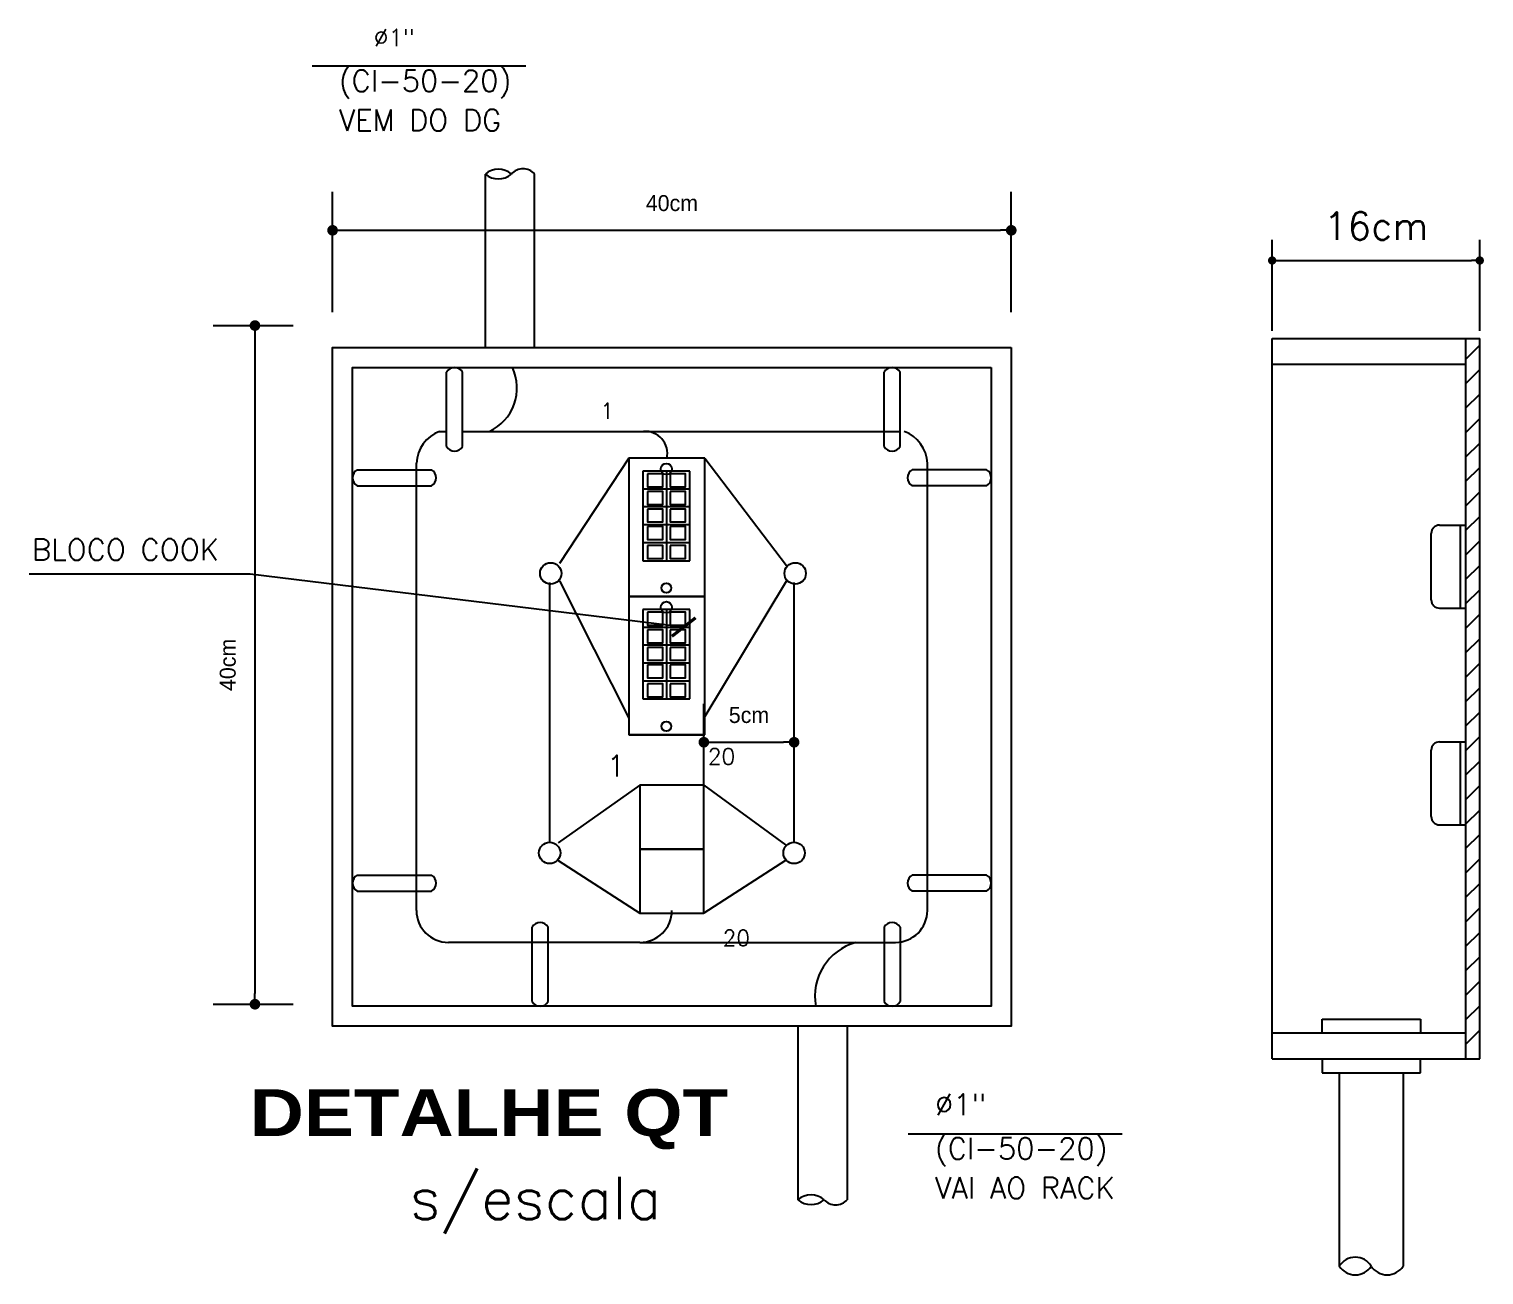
# Model space of a CAD drawing. Extents: x 16 to 124, y 36 to 90.
# Drawn here: x 89.17 to 96, y 80.29 to 86.14 of the extents above; entities that cross this region are included whole.
import ezdxf

# ---------------------------------------------------------------- set-up
doc = ezdxf.new("R2010")
doc.units = 0
doc.header["$LTSCALE"] = 0.02
doc.header["$PDMODE"] = 2
doc.layers.get('0').update_dxf_attribs({"linetype": 'CONTINUOUS'})
doc.layers.get('DEFPOINTS').update_dxf_attribs({"linetype": 'CONTINUOUS'})
for name, color, linetype in [('20TEXTO_02', 1, 'CONTINUOUS'), ('25-PAREDEVISTA', 5, 'CONTINUOUS'), ('25TEXTO', 41, 'CONTINUOUS'), ('34-TOMADAS', 5, 'CONTINUOUS'), ('3PLANO', 5, 'CONTINUOUS'), ('5', 5, 'CONTINUOUS'), ('AF-CTR_50', 5, 'CONTINUOUS'), ('AF-DADOS', 1, 'CONTINUOUS'), ('AF-DADOS-34', 1, 'CONTINUOUS'), ('DETALHES_CTR20', 1, 'CONTINUOUS'), ('LINHA50', 2, 'CONTINUOUS'), ('TEXTO25', 1, 'CONTINUOUS'), ('TOMADA', 5, 'CONTINUOUS'), ('TOMADAS30', 5, 'CONTINUOUS')]:
    doc.layers.add(name, color=color, linetype=linetype)
doc.styles.add('ROMANS', font='simplex.shx')
doc.styles.add('STYLE1', font='')
doc.styles.get('STYLE1').set_extended_font_data('Arial Black')
doc.dimstyles.new('DADOS', dxfattribs={"dimscale": 0, "dimtxt": 0.075, "dimasz": 0.05, "dimexe": 0.18, "dimexo": 0.0625, "dimgap": 0.09, "dimtad": 1, "dimdec": 4, "dimzin": 0, "dimdsep": 46, "dimtxsty": 'Standard', "dimblk": 'DOT', "dimcen": -0.05, "dimclrd": 6, "dimclre": 6, "dimadec": 0, "dimazin": 0, "dimtfac": 2.4, "dimtdec": 4, "dimtix": 1, "dimtofl": 0, "dimtmove": 0, "dimatfit": 3, "dimldrblk": 'DOT', "dimfxl": 1, "dimtolj": 1, "dimtzin": 0, "dimarcsym": 0})
doc.dimstyles.new('ROMANS', dxfattribs={"dimscale": 0, "dimtxt": 0.2, "dimasz": 0.1, "dimexe": 0.3, "dimexo": 0.4, "dimgap": 0.1, "dimtad": 1, "dimdec": 0, "dimlfac": 100, "dimzin": 0, "dimdsep": 46, "dimtxsty": 'ROMANS', "dimblk": 'DOT', "dimblk1": 'ARCHTICK', "dimblk2": 'ARCHTICK', "dimsah": 1, "dimcen": 0, "dimclrd": 1, "dimclre": 1, "dimclrt": 1, "dimaunit": 1, "dimadec": 0, "dimazin": 0, "dimtfac": 100, "dimtix": 1, "dimtmove": 2, "dimatfit": 3, "dimldrblk": 'DOT', "dimfxl": 1, "dimtolj": 1, "dimtzin": 0, "dimarcsym": 0})

# ---------------------------------------------------------------- blocks, each defined once
blk = doc.blocks.new('DOT')
at = {"layer": '5', "color": 0, "linetype": 'ByBlock'}
blk.add_line((-0.5, 0), (-1, 0), dxfattribs=at)
at = {"layer": '5', "color": 0, "linetype": 'ByBlock', "const_width": 0.5}
blk.add_lwpolyline([(-0.25, 0, 1), (0.25, 0, 1)], format="xyb", close=True, dxfattribs=at)
blk = doc.blocks.new('*D36')
at = {"color": 6, "linetype": 'ByBlock'}
for p, q in [((75.3584, 45.1407), (75.7343, 45.1407)), ((75.5543, 45.0907), (75.5543, 42.0032)), ((75.3584, 41.9532), (75.7343, 41.9532))]:
    blk.add_line(p, q, dxfattribs=at)
at = {"layer": 'DEFPOINTS', "color": 0, "linetype": 'ByBlock'}
for p in [(75.2959, 45.1407), (75.2959, 41.9532), (75.5543, 41.9532)]:
    blk.add_point(p, dxfattribs=at)
at = {"color": 6, "linetype": 'ByBlock', "xscale": 0.05, "yscale": 0.05, "zscale": 0.05}
for p, rotation in [((75.5543, 45.1407), 90), ((75.5543, 41.9532), 270)]:
    blk.add_blockref('DOT', p, dxfattribs=dict(at, rotation=rotation))
at = {"color": 0, "linetype": 'ByBlock', "insert": (75.4268, 43.547), "char_height": 0.075, "attachment_point": 5, "rotation": 90}
blk.add_mtext('\\A1;40cm', dxfattribs=at)
blk = doc.blocks.new('_ARCHTICK')
at = {"color": 0, "linetype": 'ByBlock', "const_width": 0.15}
blk.add_lwpolyline([(-0.5, -0.5), (0.5, 0.5)], dxfattribs=at)
blk = doc.blocks.new('*D37')
at = {"color": 6, "linetype": 'ByBlock'}
for p, q in [((77.6626, 42.8196), (77.6626, 43.3636)), ((78.0866, 42.7747), (78.0866, 43.3636)), ((77.7126, 43.1836), (78.0366, 43.1836))]:
    blk.add_line(p, q, dxfattribs=at)
at = {"layer": 'DEFPOINTS', "color": 0, "linetype": 'ByBlock'}
for p in [(78.0866, 43.1836), (77.6626, 42.7571), (78.0866, 42.7122)]:
    blk.add_point(p, dxfattribs=at)
at = {"color": 6, "linetype": 'ByBlock', "xscale": 0.05, "yscale": 0.05, "zscale": 0.05, "rotation": 180}
blk.add_blockref('DOT', (77.6626, 43.1836), dxfattribs=at)
at = {"color": 6, "linetype": 'ByBlock', "xscale": 0.05, "yscale": 0.05, "zscale": 0.05}
blk.add_blockref('DOT', (78.0866, 43.1836), dxfattribs=at)
at = {"color": 0, "linetype": 'ByBlock', "insert": (77.8746, 43.3111), "char_height": 0.075, "attachment_point": 5}
blk.add_mtext('\\A1;5cm', dxfattribs=at)
blk = doc.blocks.new('*D38')
at = {"color": 6, "linetype": 'ByBlock'}
for p, q in [((75.9189, 45.2032), (75.9189, 45.768)), ((79.1064, 45.2032), (79.1064, 45.768)), ((75.9689, 45.588), (79.0564, 45.588))]:
    blk.add_line(p, q, dxfattribs=at)
at = {"layer": 'DEFPOINTS', "color": 0, "linetype": 'ByBlock'}
for p in [(79.1064, 45.588), (75.9189, 45.1407), (79.1064, 45.1407)]:
    blk.add_point(p, dxfattribs=at)
at = {"color": 6, "linetype": 'ByBlock', "xscale": 0.05, "yscale": 0.05, "zscale": 0.05, "rotation": 180}
blk.add_blockref('DOT', (75.9189, 45.588), dxfattribs=at)
at = {"color": 6, "linetype": 'ByBlock', "xscale": 0.05, "yscale": 0.05, "zscale": 0.05}
blk.add_blockref('DOT', (79.1064, 45.588), dxfattribs=at)
at = {"color": 0, "linetype": 'ByBlock', "insert": (77.5126, 45.7155), "char_height": 0.075, "attachment_point": 5}
blk.add_mtext('\\A1;40cm', dxfattribs=at)

msp = doc.modelspace()

# ---------------------------------------------------------------- linework, layer by layer
at = {"layer": '25-PAREDEVISTA', "linetype": 'Continuous'}
for centre, radius in [((92.16224, 84.07641), 0.02612), ((92.16224, 83.51723), 0.02308), ((92.16224, 83.4268), 0.02612), ((92.16224, 82.86763), 0.02308)]:
    msp.add_circle(centre, radius, dxfattribs=at)
at = {"layer": '25TEXTO', "color": 1}
for p, q in [((90.49839, 85.96878), (91.50251, 85.96878)), ((93.2985, 80.95411), (94.30262, 80.95411))]:
    msp.add_line(p, q, dxfattribs=at)
at = {"layer": '34-TOMADAS', "linetype": 'Continuous'}
for p, q in [((92.34325, 84.12636), (91.98626, 84.12636)), ((91.98626, 84.12636), (91.98626, 83.47676)), ((92.34325, 83.47676), (92.34325, 84.12636)), ((91.61433, 82.32307), (91.61433, 83.54318)), ((92.7623, 82.32307), (92.7623, 83.54318)), ((92.34325, 83.47676), (91.98626, 83.47676)), ((91.98626, 83.47676), (92.34325, 83.47676)), ((92.34325, 83.47676), (91.98626, 83.47676)), ((91.98626, 83.47676), (91.98626, 82.82715)), ((92.34325, 82.82715), (92.34325, 83.47676)), ((91.98626, 82.82715), (92.34325, 82.82715)), ((92.34325, 82.82715), (91.98626, 82.82715))]:
    msp.add_line(p, q, dxfattribs=at)
at = {"layer": '3PLANO', "ltscale": 0.6}
for points in [[(93.78206, 84.64632), (93.78206, 81.45882), (90.59456, 81.45882), (90.59456, 84.64632)], [(93.68831, 84.55257), (93.68831, 81.55257), (90.68831, 81.55257), (90.68831, 84.55257)], [(92.03831, 82.59039), (92.03831, 82.29039), (92.33831, 82.29039), (92.33831, 82.59039)], [(92.03831, 82.29039), (92.03831, 81.99039), (92.33831, 81.99039), (92.33831, 82.29039)]]:
    msp.add_lwpolyline(points, close=True, dxfattribs=at)
at = {"layer": 'AF-DADOS'}
for p, q in [((91.3121, 84.64632), (91.3121, 85.4612)), ((91.54327, 84.64632), (91.54327, 85.4612)), ((91.13006, 84.1814), (91.13006, 84.53068)), ((91.20506, 84.1814), (91.20506, 84.53068)), ((93.18473, 84.1814), (93.18473, 84.53068)), ((93.25973, 84.1814), (93.25973, 84.53068)), ((91.98626, 84.12636), (91.6596, 83.63268)), ((92.34325, 84.12636), (92.7269, 83.62281)), ((90.7102, 84.07219), (91.05949, 84.07219)), ((93.66643, 84.07219), (93.31714, 84.07219)), ((90.7102, 83.99719), (91.05949, 83.99719)), ((93.66643, 83.99719), (93.31714, 83.99719)), ((91.65959, 83.55036), (91.98626, 82.9061)), ((92.72691, 83.55036), (92.33831, 82.9061)), ((92.03831, 82.59039), (91.65467, 82.32011)), ((92.33831, 82.59039), (92.72196, 82.31024)), ((91.65465, 82.23779), (92.03831, 81.99039)), ((92.72198, 82.23779), (92.33831, 81.99039)), ((90.7102, 82.16853), (91.05949, 82.16853)), ((93.66643, 82.16853), (93.31714, 82.16853)), ((90.7102, 82.09353), (91.05949, 82.09353)), ((93.66643, 82.09353), (93.31714, 82.09353)), ((91.53189, 81.57445), (91.53189, 81.92374)), ((91.60689, 81.57445), (91.60689, 81.92374)), ((93.18473, 81.92374), (93.18473, 81.57445)), ((93.25973, 81.92374), (93.25973, 81.57445)), ((92.78041, 81.45882), (92.78041, 80.64394)), ((93.01158, 81.45882), (93.01158, 80.64394))]:
    msp.add_line(p, q, dxfattribs=at)
for centre in [(91.61926, 83.58535), (92.76724, 83.58535), (91.61433, 82.27278), (92.7623, 82.27278)]:
    msp.add_circle(centre, 0.05029, dxfattribs=at)
for centre, radius, start, end in [((91.37339, 85.38995), 0.09398, 49.299017, 130.700983), ((91.48897, 85.41318), 0.07249, 41.488096, 138.511904), ((91.37339, 85.53245), 0.09398, 229.299017, 310.700983), ((91.16756, 84.5095), 0.04307, 29.464593, 150.535407), ((93.22223, 84.5095), 0.04307, 29.464593, 150.535407), ((91.16756, 84.20258), 0.04307, 209.464593, 330.535407), ((93.22223, 84.20258), 0.04307, 209.464593, 330.535407), ((90.73138, 84.03469), 0.04307, 119.464593, 240.535407), ((91.0383, 84.03469), 0.04307, 299.464593, 60.535407), ((93.33833, 84.03469), 0.04307, 119.464593, 240.535407), ((93.64524, 84.03469), 0.04307, 299.464593, 60.535407), ((90.73138, 82.13103), 0.04307, 119.464593, 240.535407), ((91.0383, 82.13103), 0.04307, 299.464593, 60.535407), ((93.33833, 82.13103), 0.04307, 119.464593, 240.535407), ((93.64524, 82.13103), 0.04307, 299.464593, 60.535407), ((91.56939, 81.90256), 0.04307, 29.464593, 150.535407), ((93.22223, 81.90256), 0.04307, 29.464593, 150.535407), ((91.56939, 81.59564), 0.04307, 209.464593, 330.535407), ((93.22223, 81.59564), 0.04307, 209.464593, 330.535407), ((92.84169, 80.57269), 0.09398, 49.299017, 130.700983), ((92.84169, 80.71519), 0.09398, 229.299017, 310.700983), ((92.95728, 80.69196), 0.07249, 221.488096, 318.511904)]:
    msp.add_arc(centre, radius, start, end, dxfattribs=at)
at = {"layer": 'AF-DADOS-34'}
for p, q in [((95.00743, 84.72465), (95.00743, 85.15266)), ((95.98243, 84.72465), (95.98243, 85.15266)), ((95.04643, 85.05516), (95.94343, 85.05516))]:
    msp.add_line(p, q, dxfattribs=at)
at = {"layer": 'DETALHES_CTR20'}
for p, q in [((95.91743, 84.59252), (95.98243, 84.65752)), ((95.91743, 84.47762), (95.98243, 84.54262)), ((95.91743, 84.36271), (95.98243, 84.42771)), ((95.91743, 84.24781), (95.98243, 84.31281)), ((95.91743, 84.1329), (95.98243, 84.1979)), ((92.27266, 84.0664), (92.05214, 84.0664)), ((92.05214, 84.0664), (92.05214, 83.64531)), ((92.1624, 84.0664), (92.1624, 83.64531)), ((92.27266, 83.64531), (92.27266, 84.0664)), ((95.91743, 84.018), (95.98243, 84.083)), ((92.05214, 83.98326), (92.27266, 83.98326)), ((95.91743, 83.90309), (95.98243, 83.96809)), ((92.05214, 83.89926), (92.27266, 83.89926)), ((95.91743, 83.78819), (95.98243, 83.85319)), ((92.05214, 83.81526), (92.27266, 83.81526)), ((92.05214, 83.73126), (92.27266, 83.73126)), ((95.91743, 83.67328), (95.98243, 83.73828)), ((92.05214, 83.64531), (92.27266, 83.64531)), ((95.91743, 83.55838), (95.98243, 83.62338)), ((95.91743, 83.44347), (95.98243, 83.50847)), ((92.27266, 83.41679), (92.05214, 83.41679)), ((92.05214, 83.41679), (92.05214, 82.9957)), ((92.1624, 83.41679), (92.1624, 82.9957)), ((92.27266, 82.9957), (92.27266, 83.41679)), ((95.91743, 83.32857), (95.98243, 83.39357)), ((92.05214, 83.33366), (92.27266, 83.33366)), ((92.05214, 83.24966), (92.27266, 83.24966)), ((95.91743, 83.21366), (95.98243, 83.27866)), ((92.05214, 83.16566), (92.27266, 83.16566)), ((95.91743, 83.09876), (95.98243, 83.16376)), ((92.05214, 83.08166), (92.27266, 83.08166)), ((95.91743, 82.98385), (95.98243, 83.04885)), ((92.05214, 82.9957), (92.27266, 82.9957)), ((95.91743, 82.86895), (95.98243, 82.93395)), ((95.91743, 82.75404), (95.98243, 82.81904)), ((95.91743, 82.63914), (95.98243, 82.70414)), ((95.91743, 82.52424), (95.98243, 82.58924)), ((95.91743, 82.40933), (95.98243, 82.47433)), ((95.91743, 82.29443), (95.98243, 82.35943)), ((95.91743, 82.17952), (95.98243, 82.24452)), ((95.91743, 82.06462), (95.98243, 82.12962)), ((95.91743, 81.94971), (95.98243, 82.01471)), ((95.91743, 81.83481), (95.98243, 81.89981)), ((95.91743, 81.7199), (95.98243, 81.7849)), ((95.91743, 81.605), (95.98243, 81.67)), ((95.91743, 81.49009), (95.98243, 81.55509)), ((95.91743, 81.37519), (95.98243, 81.44019))]:
    msp.add_line(p, q, dxfattribs=at)
for points in [[(92.07318, 84.0533), (92.07318, 83.99238), (92.14548, 83.99238), (92.14548, 84.0533)], [(92.18014, 84.0533), (92.18014, 83.99238), (92.25244, 83.99238), (92.25244, 84.0533)], [(92.07318, 83.97062), (92.07318, 83.9097), (92.14548, 83.9097), (92.14548, 83.97062)], [(92.18014, 83.97062), (92.18014, 83.9097), (92.25244, 83.9097), (92.25244, 83.97062)], [(92.07318, 83.88794), (92.07318, 83.82702), (92.14548, 83.82702), (92.14548, 83.88794)], [(92.18014, 83.88794), (92.18014, 83.82702), (92.25244, 83.82702), (92.25244, 83.88794)], [(92.07318, 83.80526), (92.07318, 83.74434), (92.14548, 83.74434), (92.14548, 83.80526)], [(92.18014, 83.80526), (92.18014, 83.74434), (92.25244, 83.74434), (92.25244, 83.80526)], [(92.07318, 83.71667), (92.07318, 83.65576), (92.14548, 83.65576), (92.14548, 83.71667)], [(92.18014, 83.71667), (92.18014, 83.65576), (92.25244, 83.65576), (92.25244, 83.71667)], [(92.07318, 83.40369), (92.07318, 83.34278), (92.14548, 83.34278), (92.14548, 83.40369)], [(92.18014, 83.40369), (92.18014, 83.34278), (92.25244, 83.34278), (92.25244, 83.40369)], [(92.07318, 83.32101), (92.07318, 83.2601), (92.14548, 83.2601), (92.14548, 83.32101)], [(92.18014, 83.32101), (92.18014, 83.2601), (92.25244, 83.2601), (92.25244, 83.32101)], [(92.07318, 83.23833), (92.07318, 83.17742), (92.14548, 83.17742), (92.14548, 83.23833)], [(92.18014, 83.23833), (92.18014, 83.17742), (92.25244, 83.17742), (92.25244, 83.23833)], [(92.07318, 83.15565), (92.07318, 83.09474), (92.14548, 83.09474), (92.14548, 83.15565)], [(92.18014, 83.15565), (92.18014, 83.09474), (92.25244, 83.09474), (92.25244, 83.15565)], [(92.07318, 83.06707), (92.07318, 83.00615), (92.14548, 83.00615), (92.14548, 83.06707)], [(92.18014, 83.06707), (92.18014, 83.00615), (92.25244, 83.00615), (92.25244, 83.06707)]]:
    msp.add_lwpolyline(points, close=True, dxfattribs=at)
at = {"layer": 'LINHA50', "ltscale": 0.6}
for p, q in [((91.09748, 84.25257), (91.13006, 84.25257)), ((91.20506, 84.25257), (91.33076, 84.25257)), ((90.98831, 82.00257), (90.98831, 84.10257)), ((93.38831, 82.00257), (93.38831, 84.10257)), ((92.03831, 81.85257), (91.13831, 81.85257)), ((92.03831, 81.85257), (93.23831, 81.85257))]:
    msp.add_line(p, q, dxfattribs=at)
at = {"layer": 'LINHA50'}
msp.add_line((91.26791, 84.25257), (93.25973, 84.25257), dxfattribs=at)
at = {"layer": 'LINHA50', "ltscale": 0.6}
for centre, radius, start, end in [((91.23663, 84.45609), 0.22423, 294.822042, 25.48551), ((91.15603, 84.09523), 0.16788, 110.411637, 177.494103), ((92.06266, 84.1484), 0.10444, 347.822617, 94.09523), ((93.22059, 84.09523), 0.16788, 2.505897, 69.588363), ((91.13831, 82.00257), 0.15, 180, 270), ((92.03831, 82.00257), 0.15, 270, 0), ((93.23831, 82.00257), 0.15, 270, 0), ((93.12374, 81.59843), 0.26409, 105.778387, 189.999405)]:
    msp.add_arc(centre, radius, start, end, dxfattribs=at)
at = {"layer": 'TOMADA'}
for p, q in [((95.00743, 84.68945), (95.91743, 84.68945)), ((95.91743, 84.68945), (95.98243, 84.68945)), ((95.00743, 84.56758), (95.91743, 84.56758))]:
    msp.add_line(p, q, dxfattribs=at)
at = {"layer": 'TOMADAS30'}
for p, q in [((95.00743, 81.30541), (95.00743, 84.68945)), ((95.91743, 81.30541), (95.91743, 84.68945)), ((95.98243, 81.30541), (95.98243, 84.68945)), ((95.75493, 83.46162), (95.75493, 83.77362)), ((95.79393, 83.81262), (95.91743, 83.81262)), ((95.89143, 83.42262), (95.89143, 83.81262)), ((95.79393, 83.42262), (95.91743, 83.42262)), ((95.75493, 82.44329), (95.75493, 82.75529)), ((95.79393, 82.79429), (95.91743, 82.79429)), ((95.89143, 82.40429), (95.89143, 82.79429)), ((95.79393, 82.40429), (95.91743, 82.40429)), ((95.24169, 81.42721), (95.24169, 81.49221)), ((95.24169, 81.49221), (95.70373, 81.49221)), ((95.70373, 81.49221), (95.70373, 81.42721)), ((95.00914, 81.42721), (95.91914, 81.42721)), ((95.00743, 81.30541), (95.98243, 81.30541)), ((95.24169, 81.30541), (95.24169, 81.24041)), ((95.70373, 81.24041), (95.70373, 81.30541)), ((95.24169, 81.24041), (95.70373, 81.24041)), ((95.32294, 81.24041), (95.32294, 80.33238)), ((95.62248, 81.24041), (95.62248, 80.33238))]:
    msp.add_line(p, q, dxfattribs=at)
for centre, radius, start, end in [((95.79393, 83.77362), 0.039, 90, 180), ((95.79393, 83.46162), 0.039, 180, 270), ((95.79393, 82.75529), 0.039, 90, 180), ((95.79393, 82.44329), 0.039, 180, 270), ((95.39782, 80.28557), 0.08831, 32.009764, 147.990236), ((95.39782, 80.37919), 0.08831, 212.009764, 327.990236), ((95.54759, 80.37919), 0.08831, 212.009986, 327.990014)]:
    msp.add_arc(centre, radius, start, end, dxfattribs=at)

# ---------------------------------------------------------------- block references
at = {"layer": 'AF-DADOS-34', "xscale": 0.03900000000000148, "yscale": 0.03900000000000148, "zscale": 0.039, "rotation": 180}
msp.add_blockref('DOT', (95.00743, 85.05516), dxfattribs=at)
at = {"layer": 'AF-DADOS-34', "xscale": 0.03900000000000148, "yscale": 0.03900000000000148, "zscale": 0.039}
msp.add_blockref('DOT', (95.98243, 85.05516), dxfattribs=at)

# ---------------------------------------------------------------- texts
at = {"color": 3, "style": 'STYLE1'}
msp.add_text('DETALHE QT', height=0.22, dxfattribs=at).set_placement((90.20576, 80.94305))
at = {"layer": '20TEXTO_02', "style": 'ROMANS'}
for s, p in [('1', (91.85183, 84.31095)), ('20', (92.35693, 82.68809)), ('20', (92.42667, 81.83586))]:
    msp.add_text(s, height=0.075, dxfattribs=at).set_placement(p)
at = {"layer": '20TEXTO_02', "insert": (95.49493, 85.21766), "char_height": 0.13, "attachment_point": 5, "style": 'ROMANS'}
msp.add_mtext('16cm', dxfattribs=at)
at = {"layer": '25TEXTO', "color": 1, "style": 'ROMANS'}
for s, height, p in [('%%c1"', 0.08, (90.78808, 86.06199)), ('(CI-50-20) ', 0.1, (90.62388, 85.84943)), ('VEM DO DG', 0.1, (90.62388, 85.66381)), ('BLOCO COOK', 0.1, (89.18269, 83.6472)), ('%%c1"', 0.1, (93.42399, 81.04089)), ('(CI-50-20) ', 0.1, (93.42399, 80.83476)), ('VAI AO RACK', 0.1, (93.42399, 80.64914))]:
    msp.add_text(s, height=height, dxfattribs=at).set_placement(p)
at = {"layer": 'AF-CTR_50', "style": 'ROMANS'}
msp.add_text('s/escala', height=0.2, dxfattribs=at).set_placement((90.95673, 80.55218))
at = {"layer": 'TEXTO25', "style": 'ROMANS'}
msp.add_text('1', height=0.1, dxfattribs=at).set_placement((91.88282, 82.63222))

# ---------------------------------------------------------------- dimensions: what is measured, and where the dimension line sits
at = {"layer": 'TEXTO25'}
dim = msp.add_linear_dim(base=(93.78206, 85.19691), p1=(90.59456, 84.74961), p2=(93.78206, 84.74961), text='40cm', dimstyle='DADOS', dxfattribs=at)
dim.commit()
dim.dimension.update_dxf_attribs({"geometry": '*D38', "text_midpoint": (92.18831, 85.19691), "dimtype": 160, "insert": (14.67571, 39.6089)})
dim = msp.add_linear_dim(base=(90.23002, 81.56211), p1=(89.97159, 84.74961), p2=(89.97159, 81.56211), angle=90, text='40cm', dimstyle='DADOS', dxfattribs=at)
dim.commit()
dim.dimension.update_dxf_attribs({"geometry": '*D36', "text_midpoint": (90.23002, 83.15586), "dimtype": 160, "insert": (14.67571, 39.6089)})
at = {"layer": 'TEXTO25', "ltscale": 0.6}
dim = msp.add_linear_dim(base=(92.7623, 82.79252), p1=(92.33831, 82.36603), p2=(92.7623, 82.32108), text='5cm', dimstyle='DADOS', dxfattribs=at)
dim.commit()
dim.dimension.update_dxf_attribs({"geometry": '*D37', "text_midpoint": (92.55031, 82.79252), "dimtype": 160, "insert": (14.67571, 39.6089)})

# ---------------------------------------------------------------- leaders
at = {"layer": 'LINHA50', "color": 1}
msp.add_leader([(92.24392, 83.33366), (90.20753, 83.58252), (89.16926, 83.58252)], dimstyle='ROMANS', override={"dimscale": 1, "dimldrblk": 'ARCHTICK'}, dxfattribs=at)

doc.saveas('drawing.dxf')
